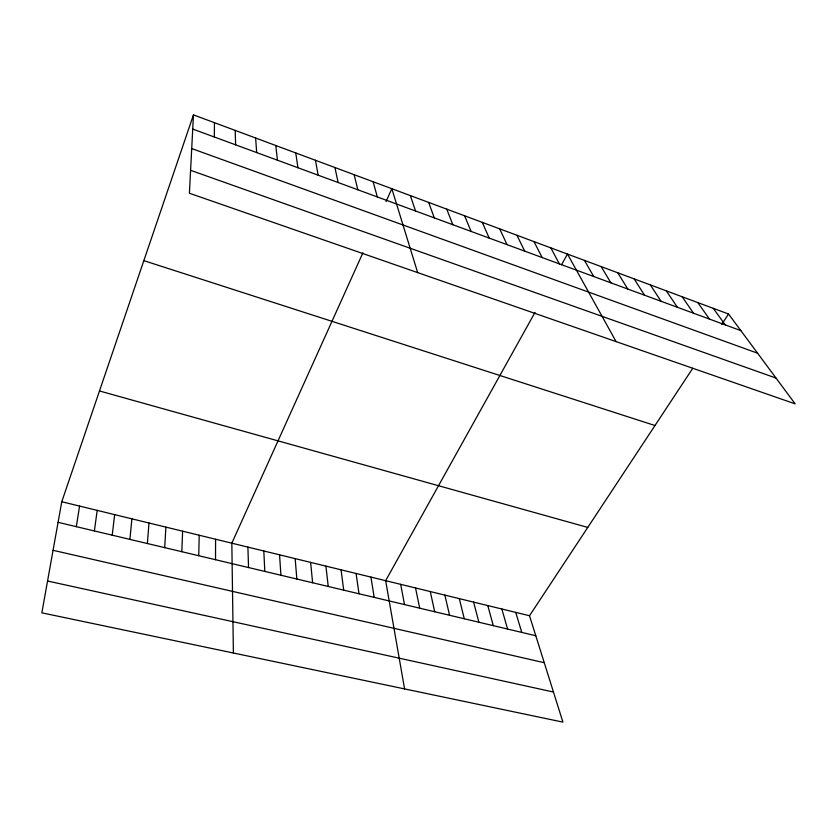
<?xml version="1.0" encoding="UTF-8"?>
<svg xmlns="http://www.w3.org/2000/svg" width="837" height="837" viewBox="0 0 837 837"><rect width="100%" height="100%" fill="white"/><g stroke="black" fill="none" stroke-linecap="round" stroke-linejoin="round"><path stroke-width="1.26" d="M215.517 559.712L215.59 539.227M214.324 137.006L214.45 122.683M198.746 555.726L199.196 535.23M181.807 551.709L182.623 531.192M193.462 114.878L189.403 193.242L795.15 403.863L728.546 314.021L193.462 114.878L61.771 501.74L41.85 612.83L562.914 722.122L529.507 615.739L692.785 368.228M164.69 547.639L165.893 527.122M147.385 543.537L148.986 522.999M129.902 539.384L131.901 518.835M112.231 535.188L114.638 514.629M94.372 530.951L97.197 510.371M76.324 526.661L79.578 506.082M362.902 252.826L231.828 543.182L233.397 653.006M386.024 201.612L391.842 188.712L417.663 272.611M535.031 312.368L385.648 580.679L404.585 688.914M561.522 264.774L567.486 254.071L616.105 341.611M721.62 324.515L728.546 314.021M47.552 581.014L553.466 692.032M53.066 550.307L544.249 662.705M58.077 522.33L535.785 635.743M61.771 501.74L529.507 615.739M99.477 390.963L587.762 527.425M143.838 260.642L654.984 425.52M190.595 170.319L776.025 378.073M191.715 148.567L757.611 353.224M192.73 129.055L740.86 330.625M713.26 308.33L725.271 324.892M697.786 302.575L709.494 319.096M682.145 296.748L693.538 313.226M666.325 290.857L677.395 307.284M650.328 284.904L661.052 301.278M634.143 278.878L644.532 295.199M617.769 272.789L627.802 289.058M601.196 266.626L610.874 282.833M584.435 260.391L593.747 276.534M550.83 247.878L559.388 263.896M533.985 241.611L542.156 257.555M516.942 235.27L524.715 251.142M499.699 228.846L507.065 244.655M482.258 222.36L489.206 238.085M464.598 215.789L471.126 231.441M446.738 209.135L452.827 224.714M428.659 202.408L434.298 217.892M410.36 195.596L415.55 210.997M515.728 612.381L521.765 632.406M501.823 608.991L507.599 629.047M373.103 181.734L377.33 196.946M487.783 605.569L493.296 625.657M473.616 602.117L478.869 622.226M459.304 598.633L464.284 618.763M354.124 174.671L357.849 189.779M444.855 595.107L449.563 615.268M430.27 591.55L434.696 611.742M334.915 167.515L338.138 182.529M415.539 587.961L419.682 608.175M400.672 584.341L404.512 604.576M315.455 160.275L318.154 175.184M370.937 577.091L374.181 597.377M295.764 152.951L297.93 167.745M356.07 573.471L359.021 593.778M341.067 569.809L343.704 590.137M325.917 566.115L328.24 586.465M275.823 145.523L277.434 160.212M310.621 562.391L312.619 582.761M295.168 558.624L296.842 579.016M255.62 138.011L256.677 152.575M279.568 554.826L280.908 575.228M263.812 550.987L264.806 571.409M235.166 130.394L235.636 144.843M247.898 547.105L248.547 567.549"/></g></svg>
